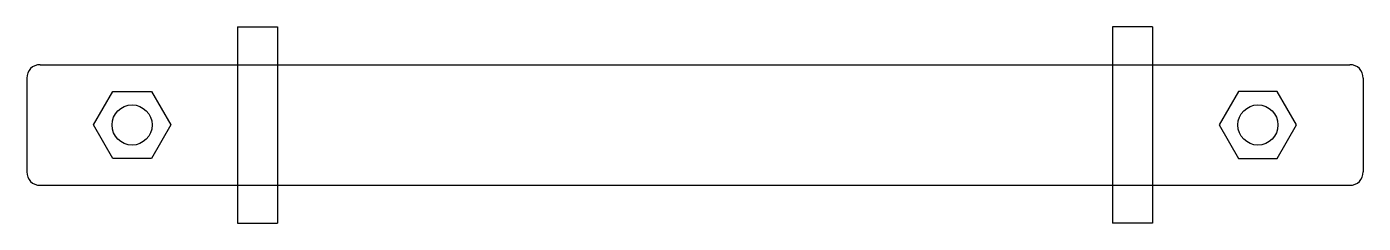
# Model space of a CAD drawing. Extents: x -100 to 100, y -15 to 15.
import ezdxf

# ---------------------------------------------------------------- set-up
doc = ezdxf.new("R2010")
doc.units = 0
doc.header["$MEASUREMENT"] = 0
doc.layers.add('MODELSKETCH_VISIBLE', color=7, linetype='CONTINUOUS')

msp = doc.modelspace()

# ---------------------------------------------------------------- linework, layer by layer
at = {"layer": 'MODELSKETCH_VISIBLE'}
for p, q in [((-68.45, 14.66), (-68.45, -14.66)), ((-68.45, 14.66), (-62.45, 14.66)), ((-62.45, 14.66), (-62.45, -14.66)), ((68.45, 14.66), (62.45, 14.66)), ((62.45, 14.66), (62.45, -14.66)), ((68.45, 14.66), (68.45, -14.66)), ((-98, 9), (98, 9)), ((-100, 7), (-100, -7)), ((100, 7), (100, -7)), ((-90, 0), (-87.11, 5)), ((-87.11, 5), (-81.34, 5)), ((-81.34, 5), (-78.45, 0)), ((81.34, 5), (78.45, 0)), ((87.11, 5), (81.34, 5)), ((90, 0), (87.11, 5)), ((-87.11, -5), (-90, 0)), ((87.11, -5), (90, 0)), ((-78.45, 0), (-81.34, -5)), ((78.45, 0), (81.34, -5)), ((-81.34, -5), (-87.11, -5)), ((81.34, -5), (87.11, -5)), ((-98, -9), (98, -9)), ((-68.45, -14.66), (-62.45, -14.66)), ((68.45, -14.66), (62.45, -14.66))]:
    msp.add_line(p, q, dxfattribs=at)
for centre in [(-84.23, 0), (84.23, 0)]:
    msp.add_circle(centre, 3, dxfattribs=at)
for centre, start, end in [((-98, 7), 90, 180), ((98, 7), 0, 90), ((-98, -7), 180, 270), ((98, -7), 270, 0)]:
    msp.add_arc(centre, 2, start, end, dxfattribs=at)

doc.saveas('drawing.dxf')
